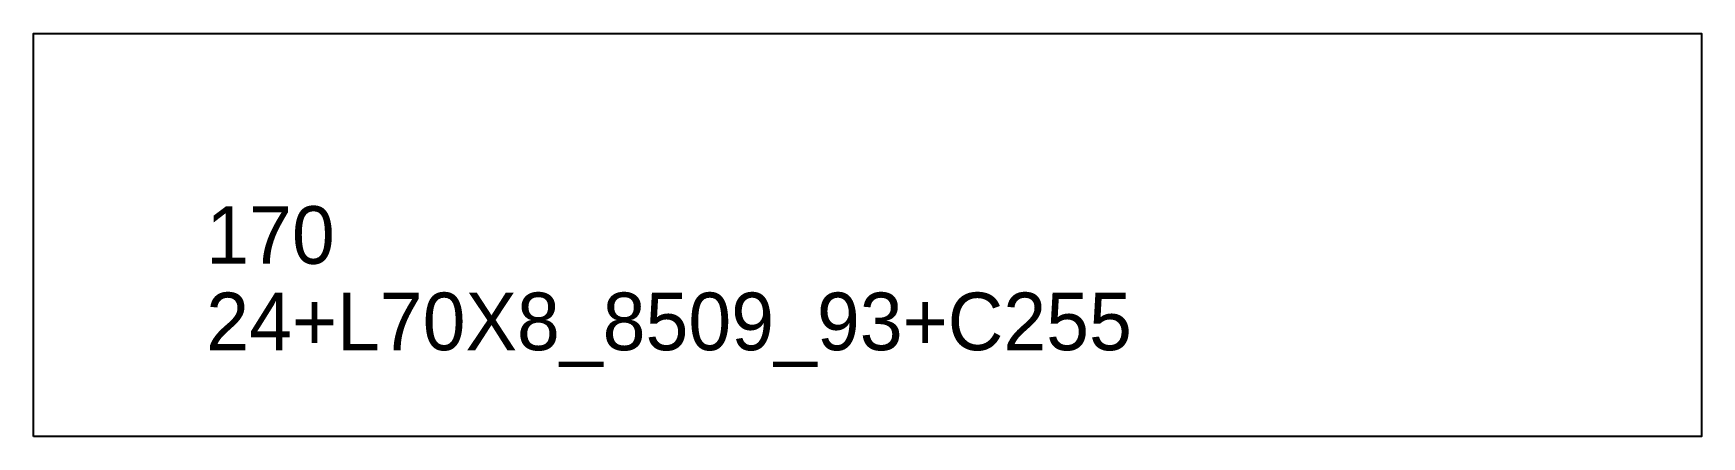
# Model space of a CAD drawing. Extents: x 0 to 289, y 0 to 70.
import ezdxf

# ---------------------------------------------------------------- set-up
doc = ezdxf.new("R2010")
doc.units = 0
for name, color, linetype in [('CUT', 7, 'CONTINUOUS'), ('SCRIBE', 3, 'CONTINUOUS'), ('TEXT', 7, 'CONTINUOUS')]:
    doc.layers.add(name, color=color, linetype=linetype)

msp = doc.modelspace()

# ---------------------------------------------------------------- linework, layer by layer
at = {"layer": 'CUT', "color": 7, "linetype": 'CONTINUOUS'}
msp.add_lwpolyline([(0, 0), (0, 70), (289.49, 70), (289.49, 0)], close=True, dxfattribs=at)

# ---------------------------------------------------------------- texts
at = {"layer": 'SCRIBE', "color": 3}
msp.add_text('170', height=10, dxfattribs=at).set_placement((30, 30))
at = {"layer": 'TEXT', "color": 7}
msp.add_text('24+L70X8_8509_93+C255', height=10, dxfattribs=at).set_placement((30, 15))

doc.saveas('drawing.dxf')
